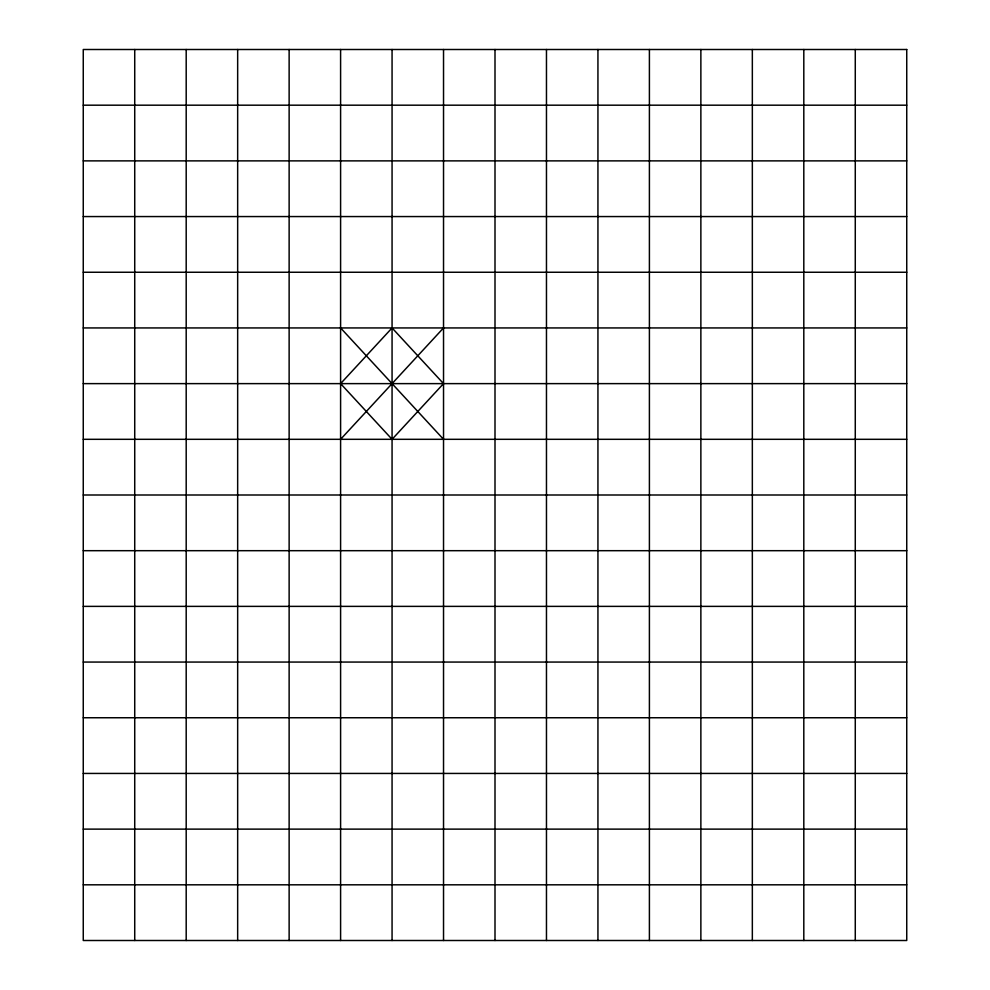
<?xml version="1.0" encoding="UTF-8"?>
<svg xmlns="http://www.w3.org/2000/svg" width="990" height="990" viewBox="0 0 990 990"><rect width="100%" height="100%" fill="white"/><g stroke="black" fill="none" stroke-linecap="round" stroke-linejoin="round"><path stroke-width="1.49" d="M340.597 439.312L443.532 327.938M83.259 105.188L906.741 105.188M83.259 160.875L906.741 160.875M83.259 216.562L906.741 216.562M83.259 272.25L906.741 272.25M83.259 327.938L906.741 327.938M83.259 383.625L906.741 383.625M83.259 439.312L906.741 439.312M83.259 495L906.741 495M83.259 550.688L906.741 550.688M83.259 606.375L906.741 606.375M83.259 662.062L906.741 662.062M83.259 717.75L906.741 717.75M83.259 773.438L906.741 773.438M83.259 829.125L906.741 829.125M83.259 884.812L906.741 884.812M340.597 327.938L443.532 439.312M855.273 49.5L855.273 940.5M803.806 49.5L803.806 940.5M752.338 49.5L752.338 940.5M700.87 49.5L700.87 940.5M649.403 49.5L649.403 940.5M597.935 49.5L597.935 940.5M546.468 49.5L546.468 940.5M495 49.5L495 940.5M443.532 49.5L443.532 940.5M392.065 49.5L392.065 940.5M340.597 49.5L340.597 940.5M289.13 49.5L289.13 940.5M237.662 49.5L237.662 940.5M186.194 49.5L186.194 940.5M134.727 49.5L134.727 940.5M392.065 327.938L340.597 383.625L392.065 439.312L443.532 383.625L392.065 327.938M906.741 49.5L83.259 49.5L83.259 940.5L906.741 940.5L906.741 49.5"/></g></svg>
